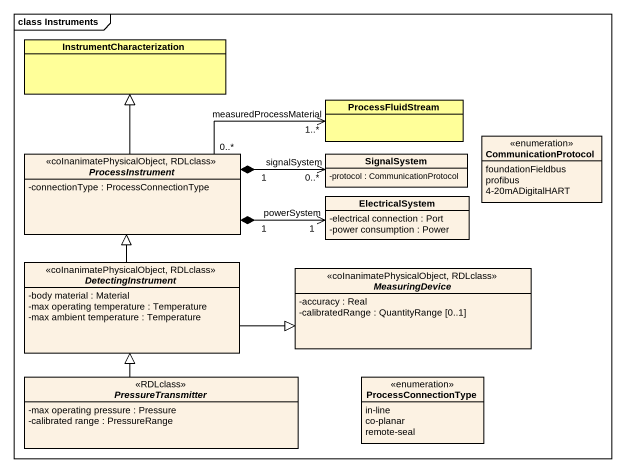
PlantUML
@startuml
mainframe class Instruments
hide circle
hide empty members
skinparam classAttributeIconSize 0
class InstrumentCharacterization #FFFF99
class ProcessFluidStream #FFFF99
abstract class ProcessInstrument <<coInanimatePhysicalObject, RDLclass>> {
  -connectionType : ProcessConnectionType
}
class SignalSystem {
  -protocol : CommunicationProtocol
}
enum CommunicationProtocol {
  foundationFieldbus
  profibus
  4-20mADigitalHART
}
class ElectricalSystem {
  -electrical connection : Port
  -power consumption : Power
}
abstract class DetectingInstrument <<coInanimatePhysicalObject, RDLclass>> {
  -body material : Material
  -max operating temperature : Temperature
  -max ambient temperature : Temperature
}
abstract class MeasuringDevice <<coInanimatePhysicalObject, RDLclass>> {
  -accuracy : Real
  -calibratedRange : QuantityRange [0..1]
}
abstract class PressureTransmitter <<RDLclass>> {
  -max operating pressure : Pressure
  -calibrated range : PressureRange
}
enum ProcessConnectionType {
  in-line
  co-planar
  remote-seal
}
ProcessFluidStream "measuredProcessMaterial\n1..*" <-left- "0..*" ProcessInstrument
ProcessInstrument -up-|> InstrumentCharacterization
ProcessInstrument "1" *-right-> "signalSystem\n0..*" SignalSystem
ProcessInstrument "1" *-right-> "1\npowerSystem" ElectricalSystem
DetectingInstrument -up-|> ProcessInstrument
DetectingInstrument -right-|> MeasuringDevice
PressureTransmitter -up-|> DetectingInstrument
@enduml
